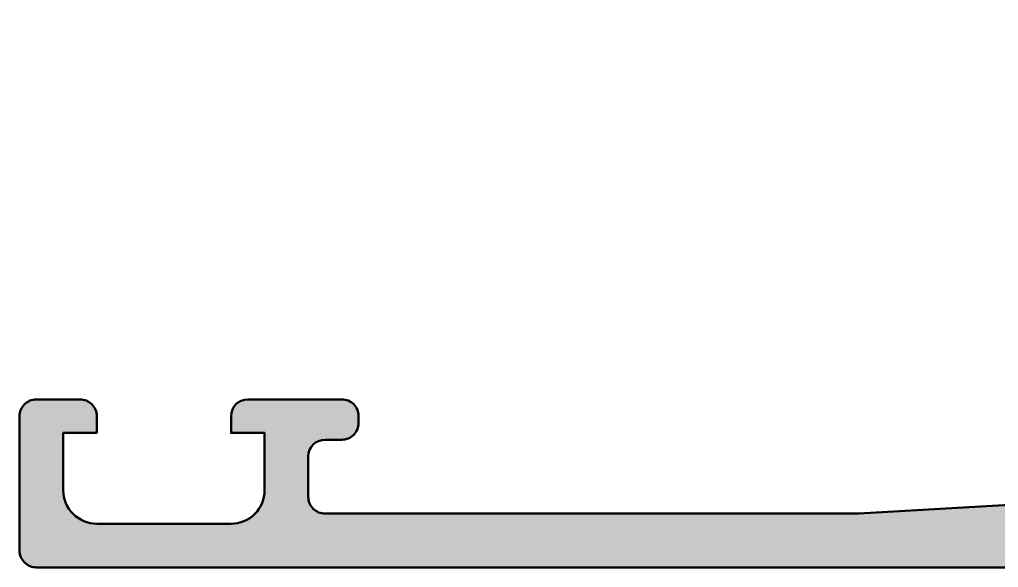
# Model space of a CAD drawing. Extents: x 0 to 84, y 0.1 to 89.9.
# Drawn here: x 0 to 29.16, y 0.1 to 16.4 of the extents above; entities that cross this region are included whole.
import ezdxf

# ---------------------------------------------------------------- set-up
doc = ezdxf.new("R2010")
doc.units = 0
doc.layers.add('0S-Alu contour', color=7, linetype='Continuous', lineweight=50)
doc.layers.add('0S-Alu hatch', color=252, linetype='Continuous', lineweight=25)

# ---------------------------------------------------------------- blocks, each defined once
blk = doc.blocks.new('345220__91CA833C_4B4B_461D_BCA8_059D7FA951DE_')
at = {"layer": '0S-Alu hatch'}
h = blk.add_hatch(color=256, dxfattribs=at)
edge = h.paths.add_edge_path()
edge.add_line((0.5, 0.0999999999999949), (83.49998474121092, 0.0999999999999949))
edge.add_arc((83.49998838056757, 0.5999963606433604), 0.4999963606566106, 269.9995829574139, 360.0004170428646)
edge.add_line((83.99998474121094, 0.5999999999999949), (83.99998474121094, 4.599999999999994))
edge.add_arc((83.49998838056759, 4.600003639356642), 0.4999963606565962, 359.9995829571354, 450.0004170425878)
edge.add_line((83.49998474121092, 5.099999999999993), (82.19996643066408, 5.099999999999994))
edge.add_arc((82.1999461757274, 4.600050770347191), 0.4999492300631067, 89.99767871952724, 180.0058184440998)
edge.add_line((81.69999694824217, 4.599999999999994), (81.69999694824217, 4.099999999999994))
edge.add_line((81.69999694824217, 4.099999999999994), (82.69999694824219, 4.099999999999994))
edge.add_line((82.69999694824219, 4.099999999999994), (82.69999694824219, 2.400003051757837))
edge.add_ellipse((81.6999537697426, 2.400046230257392), major_axis=(-1.000043179431732, 0), ratio=1, start_angle=90.00247383897351, end_angle=179.9975261609891, ccw=False)
edge.add_line((81.69999694824217, 1.400003051757811), (77.69996643066408, 1.400003051757807))
edge.add_ellipse((77.69994969853458, 2.399955803026472), major_axis=(-0.9999527514086533, 0), ratio=1, start_angle=-0.002707280691993219, end_angle=90.0009587257008, ccw=False)
edge.add_line((76.6999969482422, 2.400003051757808), (76.69999694824219, 4.099999999999994))
edge.add_line((76.69999694824219, 4.099999999999994), (77.69999694824217, 4.099999999999994))
edge.add_line((77.69999694824217, 4.099999999999994), (77.69999694824217, 4.599999999999994))
edge.add_arc((77.1999482124682, 4.599951264226005), 0.5000487381489312, 0.0055841639549441, 89.99441583599489)
edge.add_line((77.19999694824217, 5.099999999999992), (74.39997863769531, 5.099999999999994))
edge.add_arc((74.39996483771063, 4.600013799984677), 0.4999862002057619, 89.99841859459399, 180.0015814054484)
edge.add_line((73.89997863769531, 4.599999999999972), (73.89997863769531, 4.400003051757827))
edge.add_arc((74.39996575611914, 4.399990170181632), 0.499987118589771, 179.9985238419079, 270.001476157926)
edge.add_line((74.39997863769531, 3.900003051757801), (74.89997863769531, 3.900003051757807))
edge.add_ellipse((74.89997589682771, 3.400000310890209), major_axis=(-0.5000027408751107, 0), ratio=1, start_angle=180.0003140784808, end_angle=269.9996859214303, ccw=False)
edge.add_line((75.39997863769531, 3.400003051757809), (75.39997863769531, 2.199998474121066))
edge.add_ellipse((74.89998227705196, 2.199994834764428), major_axis=(-0.4999963606565962, 0), ratio=1, start_angle=89.99958295741379, end_angle=180.0004170428646, ccw=False)
edge.add_line((74.89997863769533, 1.699998474121077), (58.99997711181643, 1.699998474121088))
edge.add_line((58.99997711181643, 1.699998474121088), (52.94294357299803, 2.046113586425775))
edge.add_ellipse((52.99997159810109, 3.044476820800782), major_axis=(-0.9999906716559313, 0), ratio=1, start_angle=-0.0006706298242988851, end_angle=86.7307306479895, ccw=False)
edge.add_line((51.99998092651366, 3.044488525390624), (51.99998092651369, 10.19999847412109))
edge.add_ellipse((52.49998092651368, 10.19999847412109), major_axis=(-0.4999999999999929, 0), ratio=1, start_angle=270.0000000000008, end_angle=360, ccw=False)
edge.add_line((52.49998092651367, 10.69999847412108), (53.49998092651368, 10.69999847412108))
edge.add_arc((53.49998092651368, 11.19999847412107), 0.4999999999999858, 270, 360)
edge.add_line((53.99998092651366, 11.19999847412107), (53.99998092651367, 12.6))
edge.add_ellipse((54.07881737305672, 12.86752059199312), major_axis=(-0.2788950563274382, 0), ratio=1, start_angle=-1.16458937409908, end_angle=73.58012358050661, ccw=False)
edge.add_line((53.79997992651367, 12.8731889999915), (53.79997992651367, 13.32678299999151))
edge.add_ellipse((54.07884802215683, 13.33244365946856), major_axis=(-0.2789255417371433, 0), ratio=1, start_angle=-73.57540544464632, end_angle=1.1628700728858803, ccw=False)
edge.add_line((53.99998092651367, 13.5999869999915), (53.99998092651367, 15.47999799999999))
edge.add_arc((53.69998092651366, 15.479998), 0.3000000000000114, 0, 89.99999999999864)
edge.add_line((53.69998092651367, 15.77999800000001), (52.72000660747087, 15.77999800000001))
edge.add_arc((52.72000660747087, 15.47999800000002), 0.2999999999999918, 90, 180)
edge.add_line((52.42000660747088, 15.47999800000001), (52.42000660747089, 12.72000000000001))
edge.add_ellipse((52.30000660747086, 12.72000000000002), major_axis=(-0.1200000000000259, 0), ratio=1, start_angle=89.9999999999967, end_angle=180, ccw=False)
edge.add_line((52.30000660747085, 12.6), (47.99998092651367, 12.6))
edge.add_ellipse((47.99998092651367, 13.1), major_axis=(-0.5000000000000107, 0), ratio=1, start_angle=0, end_angle=90.0000000000008, ccw=False)
edge.add_line((47.49998092651366, 13.1), (47.49998092651366, 13.79999999999999))
edge.add_line((47.49998092651366, 13.79999999999999), (48.88147638413604, 16.19282032302755))
edge.add_arc((48.76186114186538, 16.2618802153517), 0.1381197846483053, 330.0000000000005, 455.6225775507949)
edge.add_arc((49.23820416768748, 11.42339113815202), 5.000000000000176, 95.62257755079341, 162.2515836439296)
edge.add_ellipse((43.99998092651366, 13.09999999999984), major_axis=(-0.4999999999998383, 0), ratio=1, start_angle=90.00000000000159, end_angle=162.2515836439315, ccw=False)
edge.add_line((43.99998092651368, 12.6), (39.99999809265138, 12.6))
edge.add_ellipse((39.99999809265148, 13.1000000000001), major_axis=(-0.5000000000000977, 0), ratio=1, start_angle=17.748416356059124, end_angle=89.99999999998943, ccw=False)
edge.add_arc((34.76177485147767, 11.42339113815229), 4.999999999999907, 17.74841635607127, 84.37742244920743)
edge.add_arc((35.23811787729967, 16.26188021535171), 0.1381197846482989, 84.37742244920489, 209.9999999999969)
edge.add_line((35.118502635029, 16.19282032302757), (36.49999809265138, 13.8))
edge.add_line((36.49999809265138, 13.8), (36.49999809265138, 13.1))
edge.add_ellipse((35.99999809265137, 13.1), major_axis=(-0.5, 0), ratio=1, start_angle=90, end_angle=180, ccw=False)
edge.add_line((35.99999809265137, 12.6), (31.69997241169417, 12.6))
edge.add_ellipse((31.69997241169416, 12.72), major_axis=(-0.1199999999999957, 0), ratio=1, start_angle=0, end_angle=90.00000000000341, ccw=False)
edge.add_line((31.57997241169417, 12.72), (31.57997241169416, 15.47999799999999))
edge.add_arc((31.27997241169417, 15.47999799999999), 0.2999999999999971, 0, 90)
edge.add_line((31.27997241169417, 15.77999799999999), (30.29999809265138, 15.77999799999999))
edge.add_arc((30.29999809265138, 15.47999799999999), 0.3000000000000043, 90, 180)
edge.add_line((29.99999809265137, 15.47999799999999), (29.99999809265138, 13.59998699999148))
edge.add_ellipse((29.92113099700823, 13.33244365946855), major_axis=(-0.2789255417371328, 0), ratio=1, start_angle=178.8371299271148, end_angle=253.5754054446464, ccw=False)
edge.add_line((30.19999909265138, 13.3267829999915), (30.19999909265138, 12.87318899999148))
edge.add_ellipse((29.92116164610834, 12.86752059199311), major_axis=(-0.2788950563274272, 0), ratio=1, start_angle=106.4198764194926, end_angle=181.1645893740982, ccw=False)
edge.add_line((29.99999809265138, 12.6), (29.99999809265137, 11.19999847412109))
edge.add_arc((30.49999809265137, 11.19999847412109), 0.5000000000000036, 180, 270)
edge.add_line((30.49999809265137, 10.69999847412108), (31.49999809265138, 10.69999847412108))
edge.add_ellipse((31.49999809265138, 10.19999847412108), major_axis=(-0.5, 0), ratio=1, start_angle=180, end_angle=270, ccw=False)
edge.add_line((31.99999809265138, 10.19999847412108), (31.99999809265138, 3.044488525390621))
edge.add_ellipse((31.00000742106395, 3.044476820800784), major_axis=(-0.9999906716559287, 0), ratio=1, start_angle=93.2692693520097, end_angle=180.0006706298244, ccw=False)
edge.add_line((31.05703544616699, 2.046113586425778), (25, 1.699998474121088))
edge.add_line((25, 1.699998474121088), (9.100006103515623, 1.699998474121088))
edge.add_ellipse((9.100002464158987, 2.199994834764448), major_axis=(-0.4999963606566052, 0), ratio=1, start_angle=-0.000417042864683026, end_angle=90.00041704258638, ccw=False)
edge.add_line((8.600006103515627, 2.199998474121087), (8.600006103515625, 3.400003051757806))
edge.add_ellipse((9.100008844383234, 3.400000310890197), major_axis=(-0.5000027408751218, 0), ratio=1, start_angle=270.00031407857114, end_angle=359.99968592151924, ccw=False)
edge.add_line((9.100006103515621, 3.900003051757807), (9.600006103515623, 3.900003051757807))
edge.add_arc((9.600018985091806, 4.399990170181624), 0.4999871185897563, 269.9985238420723, 360.0014761580922)
edge.add_line((10.10000610351562, 4.400003051757809), (10.10000610351562, 4.599999999999992))
edge.add_arc((9.600019903500321, 4.600013799984693), 0.4999862002057468, 359.9984185945515, 450.0015814054076)
edge.add_line((9.600006103515621, 5.099999999999995), (6.799987792968749, 5.099999999999995))
edge.add_arc((6.800036528742742, 4.599951264226002), 0.5000487381489366, 90.00558416400746, 179.994415836045)
edge.add_line((6.29998779296875, 4.599999999999994), (6.29998779296875, 4.099999999999994))
edge.add_line((6.29998779296875, 4.099999999999994), (7.29998779296875, 4.099999999999994))
edge.add_line((7.29998779296875, 4.099999999999994), (7.299987792968751, 2.400003051757808))
edge.add_ellipse((6.300035042676397, 2.399955803026446), major_axis=(-0.9999527514086279, 0), ratio=1, start_angle=89.99904127429778, end_angle=180.0027072806921, ccw=False)
edge.add_line((6.300018310546877, 1.400003051757806), (2.29998779296875, 1.400003051757807))
edge.add_ellipse((2.300030971468325, 2.400046230257383), major_axis=(-1.000043179431727, 0), ratio=1, start_angle=0.00247383901108833, end_angle=89.99752616102683, ccw=False)
edge.add_line((1.29998779296875, 2.400003051757807), (1.29998779296875, 4.099999999999994))
edge.add_line((1.29998779296875, 4.099999999999994), (2.29998779296875, 4.099999999999994))
edge.add_line((2.29998779296875, 4.099999999999994), (2.29998779296875, 4.599999999999996))
edge.add_arc((1.80003856548356, 4.600050770347218), 0.4999492300630798, 359.9941815559002, 450.0023212804758)
edge.add_line((1.800018310546875, 5.099999999999994), (0.5000000000000014, 5.099999999999994))
edge.add_arc((0.4999963606433605, 4.600003639356633), 0.4999963606566059, 89.99958295741315, 180.0004170428646)
edge.add_line((-3e-16, 4.599999999999994), (0, 0.5999999999999948))
edge.add_arc((0.4999963606433596, 0.5999963606433545), 0.4999963606566047, 179.9995829571354, 270.0004170425868)
edge = h.paths.add_edge_path()
edge.add_line((33.39999389648437, 2.200006103515619), (33.39999389648437, 10.39999542236327))
edge.add_ellipse((33.89999389648437, 10.39999542236327), major_axis=(-0.5, 0), ratio=1, start_angle=270, end_angle=360, ccw=False)
edge.add_line((33.89999389648437, 10.89999542236327), (50.09998703002929, 10.89999542236327))
edge.add_ellipse((50.0999870300293, 10.39999542236327), major_axis=(-0.5, 0), ratio=1, start_angle=180, end_angle=270.0000000000008, ccw=False)
edge.add_line((50.59998703002929, 10.39999542236327), (50.59998703002929, 2.200006103515619))
edge.add_ellipse((50.0999870300293, 2.200006103515619), major_axis=(-0.5, 0), ratio=1, start_angle=90, end_angle=180, ccw=False)
edge.add_line((50.0999870300293, 1.700006103515619), (33.89999389648437, 1.70000610351562))
edge.add_ellipse((33.89999389648437, 2.20000610351562), major_axis=(-0.5, 0), ratio=1, start_angle=0, end_angle=90, ccw=False)
at = {"layer": '0S-Alu contour', "color": 7}
for points in [[(35.118502635029, 16.19282032302757), (36.49999809265138, 13.8), (36.49999809265138, 13.1)], [(47.49998092651366, 13.1), (47.49998092651366, 13.79999999999999), (48.88147638413604, 16.19282032302755)], [(31.27997241169417, 15.77999799999999), (30.29999809265138, 15.77999799999999)], [(53.69998092651367, 15.77999800000001), (52.72000660747087, 15.77999800000001)], [(29.99999809265137, 15.47999799999999), (29.99999809265138, 13.59998699999148)], [(31.57997241169417, 12.72), (31.57997241169416, 15.47999799999999)], [(52.42000660747088, 15.47999800000001), (52.42000660747089, 12.72000000000001)], [(53.99998092651367, 13.5999869999915), (53.99998092651367, 15.47999799999999)], [(30.19999909265138, 13.3267829999915), (30.19999909265138, 12.87318899999148)], [(53.79997992651367, 12.8731889999915), (53.79997992651367, 13.32678299999151)], [(29.99999809265138, 12.6), (29.99999809265137, 11.19999847412109)], [(35.99999809265137, 12.6), (31.69997241169417, 12.6)], [(43.99998092651368, 12.6), (39.99999809265138, 12.6)], [(52.30000660747085, 12.6), (47.99998092651367, 12.6)], [(53.99998092651366, 11.19999847412107), (53.99998092651367, 12.6)], [(33.89999389648437, 10.89999542236327), (50.09998703002929, 10.89999542236327)], [(30.49999809265137, 10.69999847412108), (31.49999809265138, 10.69999847412108)], [(52.49998092651367, 10.69999847412108), (53.49998092651368, 10.69999847412108)], [(33.39999389648437, 2.200006103515619), (33.39999389648437, 10.39999542236327)], [(50.59998703002929, 10.39999542236327), (50.59998703002929, 2.200006103515619)], [(31.99999809265138, 10.19999847412108), (31.99999809265138, 3.044488525390621)], [(51.99998092651366, 3.044488525390624), (51.99998092651369, 10.19999847412109)], [(1.800018310546875, 5.099999999999994), (0.5000000000000014, 5.099999999999994)], [(9.600006103515621, 5.099999999999995), (6.799987792968749, 5.099999999999995)], [(77.19999694824217, 5.099999999999992), (74.39997863769531, 5.099999999999994)], [(83.49998474121092, 5.099999999999993), (82.19996643066408, 5.099999999999994)], [(-3e-16, 4.599999999999994), (0, 0.5999999999999948)], [(1.29998779296875, 2.400003051757807), (1.29998779296875, 4.099999999999994), (2.29998779296875, 4.099999999999994), (2.29998779296875, 4.599999999999996)], [(6.29998779296875, 4.599999999999994), (6.29998779296875, 4.099999999999994), (7.29998779296875, 4.099999999999994), (7.299987792968751, 2.400003051757808)], [(10.10000610351562, 4.400003051757809), (10.10000610351562, 4.599999999999992)], [(73.89997863769531, 4.599999999999972), (73.89997863769531, 4.400003051757827)], [(76.6999969482422, 2.400003051757808), (76.69999694824219, 4.099999999999994), (77.69999694824217, 4.099999999999994), (77.69999694824217, 4.599999999999994)], [(81.69999694824217, 4.599999999999994), (81.69999694824217, 4.099999999999994), (82.69999694824219, 4.099999999999994), (82.69999694824219, 2.400003051757837)], [(83.99998474121094, 0.5999999999999949), (83.99998474121094, 4.599999999999994)], [(9.100006103515621, 3.900003051757807), (9.600006103515623, 3.900003051757807)], [(74.39997863769531, 3.900003051757801), (74.89997863769531, 3.900003051757807)], [(8.600006103515627, 2.199998474121087), (8.600006103515625, 3.400003051757806)], [(75.39997863769531, 3.400003051757809), (75.39997863769531, 2.199998474121066)], [(31.05703544616699, 2.046113586425778), (25, 1.699998474121088), (9.100006103515623, 1.699998474121088)], [(74.89997863769533, 1.699998474121077), (58.99997711181643, 1.699998474121088), (52.94294357299803, 2.046113586425775)], [(50.0999870300293, 1.700006103515619), (33.89999389648437, 1.70000610351562)], [(6.300018310546877, 1.400003051757806), (2.29998779296875, 1.400003051757807)], [(81.69999694824217, 1.400003051757811), (77.69996643066408, 1.400003051757807)], [(0.5, 0.0999999999999949), (83.49998474121092, 0.0999999999999949)]]:
    blk.add_lwpolyline(points, dxfattribs=at)
for centre, radius, start, end in [((35.23811787729967, 16.26188021535171), 0.1381197846482989, 84.37742244920489, 209.9999999999969), ((34.76177485147767, 11.42339113815229), 4.999999999999907, 17.74841635607127, 84.37742244920743), ((49.23820416768748, 11.42339113815202), 5.000000000000176, 95.62257755079341, 162.2515836439296), ((48.76186114186538, 16.2618802153517), 0.1381197846483053, 330.0000000000005, 95.62257755079499), ((30.29999809265138, 15.47999799999999), 0.3000000000000043, 90, 180), ((31.27997241169417, 15.47999799999999), 0.2999999999999971, 0, 90), ((52.72000660747087, 15.47999800000002), 0.2999999999999918, 90, 180), ((53.69998092651366, 15.479998), 0.3000000000000114, 0, 89.99999999999864), ((30.49999809265137, 11.19999847412109), 0.5000000000000036, 180, 270), ((53.49998092651368, 11.19999847412107), 0.4999999999999858, 270, 0), ((0.4999963606433605, 4.600003639356633), 0.4999963606566059, 89.99958295741315, 180.0004170428646), ((1.80003856548356, 4.600050770347218), 0.4999492300630798, 359.9941815559002, 90.00232128047583), ((6.800036528742742, 4.599951264226002), 0.5000487381489366, 90.00558416400746, 179.994415836045), ((9.600019903500321, 4.600013799984693), 0.4999862002057468, 359.9984185945515, 90.00158140540763), ((74.39996483771063, 4.600013799984677), 0.4999862002057619, 89.99841859459399, 180.0015814054484), ((77.1999482124682, 4.599951264226005), 0.5000487381489312, 0.0055841639549441, 89.99441583599489), ((82.1999461757274, 4.600050770347191), 0.4999492300631067, 89.99767871952724, 180.0058184440998), ((83.49998838056759, 4.600003639356642), 0.4999963606565962, 359.9995829571354, 90.00041704258778), ((9.600018985091806, 4.399990170181624), 0.4999871185897563, 269.9985238420723, 0.0014761580921441), ((74.39996575611914, 4.399990170181632), 0.499987118589771, 179.9985238419079, 270.001476157926), ((0.4999963606433596, 0.5999963606433545), 0.4999963606566047, 179.9995829571354, 270.0004170425868), ((83.49998838056757, 0.5999963606433604), 0.4999963606566106, 269.9995829574139, 0.0004170428646345)]:
    blk.add_arc(centre, radius, start, end, dxfattribs=at)
at = {"layer": '0S-Alu contour', "color": 7, "extrusion": (0, 0, -1)}
for centre, radius, start, end in [((-29.92113099700823, 13.33244365946855), 0.2789255417371328, 106.4245945553536, 181.1628700728853), ((-54.07884802215683, 13.33244365946856), 0.2789255417371433, 358.8371299271141, 73.57540544464624), ((-29.92116164610834, 12.86752059199311), 0.2788950563274272, 178.8354106259018, 253.5801235805074), ((-35.99999809265137, 13.1), 0.5, 180, 270), ((-39.99999809265148, 13.1000000000001), 0.5000000000000977, 270.0000000000106, 342.2515836439409), ((-43.99998092651366, 13.09999999999984), 0.4999999999998383, 197.7484163560685, 269.9999999999984), ((-47.99998092651367, 13.1), 0.5000000000000107, 269.9999999999992, 0), ((-54.07881737305672, 12.86752059199312), 0.2788950563274382, 286.4198764194934, 1.164589374099114), ((-31.69997241169416, 12.72), 0.1199999999999957, 269.9999999999966, 0), ((-52.30000660747086, 12.72000000000002), 0.1200000000000259, 180, 270.0000000000033), ((-33.89999389648437, 10.39999542236327), 0.5, 0, 90), ((-50.0999870300293, 10.39999542236327), 0.5, 89.9999999999992, 180), ((-31.49999809265138, 10.19999847412108), 0.5, 90, 180), ((-52.49998092651368, 10.19999847412109), 0.4999999999999929, 0, 89.9999999999992), ((-9.100008844383234, 3.400000310890197), 0.5000027408751218, 0.0003140784807261, 89.99968592142883), ((-74.89997589682771, 3.400000310890209), 0.5000027408751107, 90.00031407856972, 179.9996859215192), ((-31.00000742106395, 3.044476820800784), 0.9999906716559289, 179.9993293701756, 266.7307306479903), ((-52.99997159810109, 3.044476820800782), 0.9999906716559314, 273.2692693520105, 0.000670629824406), ((-2.300030971468325, 2.400046230257383), 1.000043179431727, 270.0024738389732, 359.9975261609889), ((-6.300035042676397, 2.399955803026446), 0.9999527514086279, 179.9972927193079, 270.0009587257022), ((-77.69994969853458, 2.399955803026472), 0.9999527514086533, 269.9990412742992, 0.002707280692036), ((-81.6999537697426, 2.400046230257392), 1.000043179431732, 180.002473839011, 269.9975261610265), ((-9.100002464158987, 2.199994834764448), 0.4999963606566052, 269.9995829574136, 0.0004170428646345), ((-33.89999389648437, 2.20000610351562), 0.5, 270, 0), ((-50.0999870300293, 2.200006103515619), 0.5, 180, 270), ((-74.89998227705196, 2.199994834764428), 0.4999963606565962, 179.9995829571354, 270.0004170425862)]:
    blk.add_arc(centre, radius, start, end, dxfattribs=at)
blk = doc.blocks.new('430530__531B2320_D36C_4E20_A150_8F8BF6ED7DEF_')
at = {"layer": '0S-Alu contour', "color": 7}
blk.add_blockref('345220__91CA833C_4B4B_461D_BCA8_059D7FA951DE_', (0, 0), dxfattribs=at)

msp = doc.modelspace()

# ---------------------------------------------------------------- block references
at = {"layer": '0S-Alu contour', "color": 7}
msp.add_blockref('430530__531B2320_D36C_4E20_A150_8F8BF6ED7DEF_', (0, 0), dxfattribs=at)

doc.saveas('drawing.dxf')
